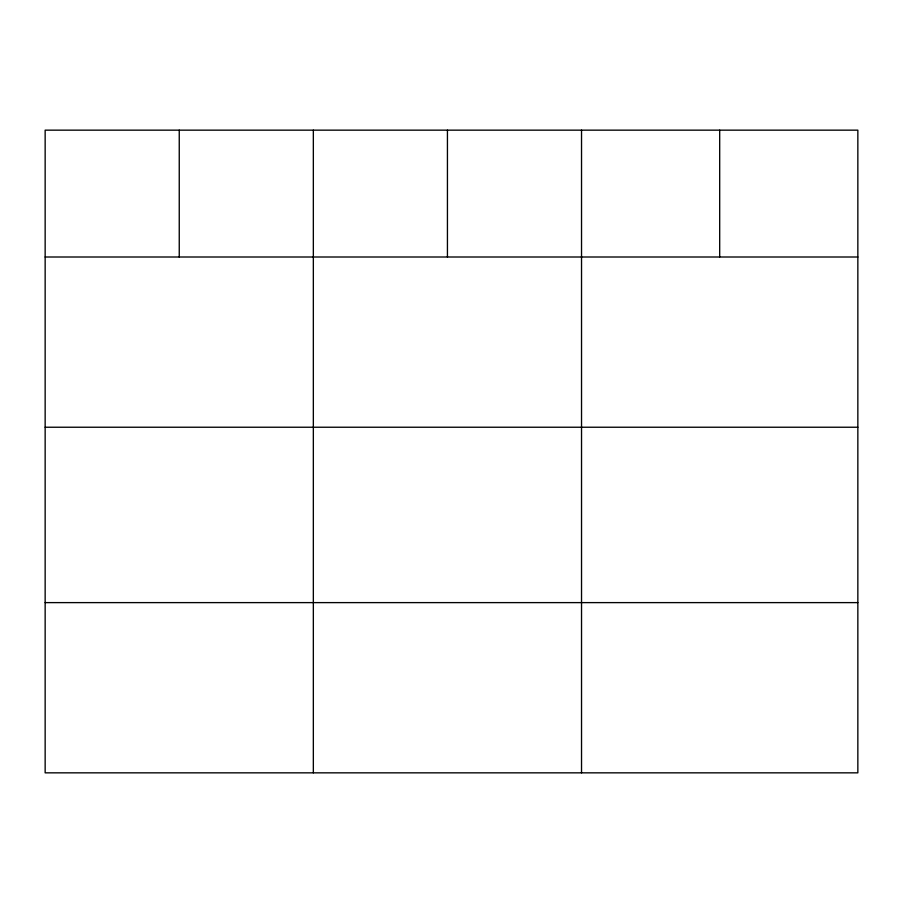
<?xml version="1.0" encoding="UTF-8"?>
<svg xmlns="http://www.w3.org/2000/svg" width="903" height="903" viewBox="0 0 903 903"><rect width="100%" height="100%" fill="white"/><g stroke="black" fill="none" stroke-linecap="round" stroke-linejoin="round"><path stroke-width="1.35" d="M857.85 257.005L857.85 772.844L45.15 772.844L45.15 130.156L857.85 130.156L857.85 257.005L45.15 257.005M45.15 427.232L857.85 427.232M45.15 602.617L857.85 602.617M719.691 130.156L719.691 257.005M581.532 130.156L581.532 772.844M447.436 130.156L447.436 257.005M313.341 130.156L313.341 772.844M179.245 130.156L179.245 257.005"/></g></svg>
